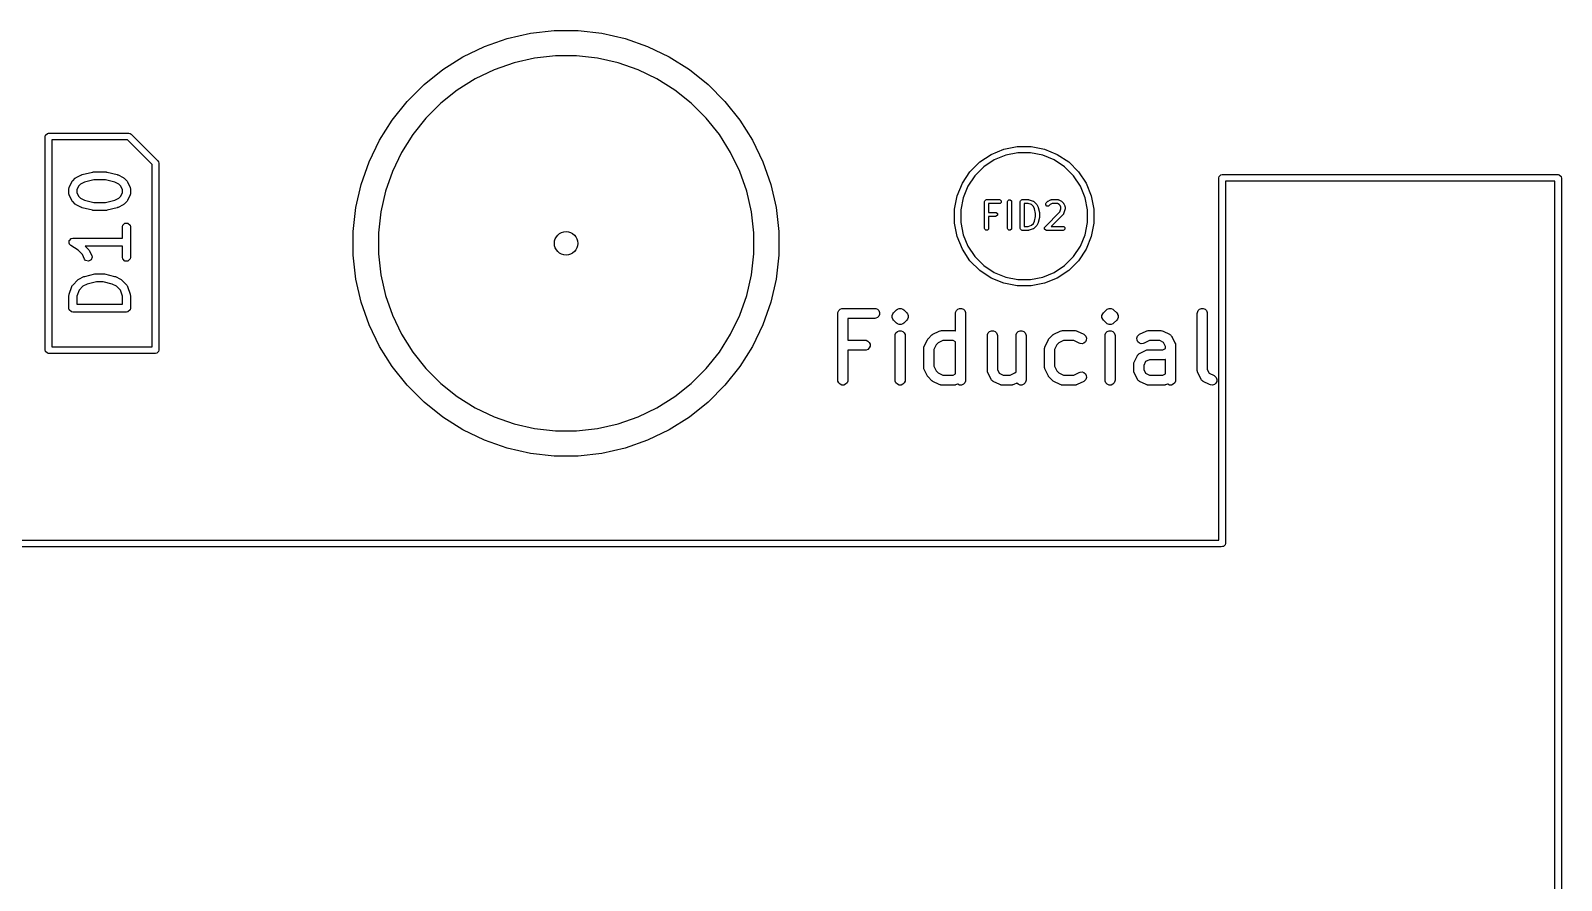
# Model space of a CAD drawing. Extents: x 3.96 to 7.48, y -4.88 to -2.96.
# Drawn here: x 6.573 to 7.475, y -3.473 to -2.972 of the extents above; entities that cross this region are included whole.
import ezdxf

# ---------------------------------------------------------------- set-up
doc = ezdxf.new("R2010")
doc.units = 0
doc.header["$MEASUREMENT"] = 0
doc.layers.add('BLACK', color=7, linetype='CONTINUOUS')

msp = doc.modelspace()

# ---------------------------------------------------------------- linework, layer by layer
at = {"layer": 'BLACK', "linetype": 'CONTINUOUS'}
for p, q in [((6.84061, -2.98148), (6.8539, -2.97683)), ((6.8539, -2.97683), (6.86764, -2.97369)), ((6.86764, -2.97369), (6.88163, -2.97211)), ((6.88163, -2.97211), (6.89572, -2.97211)), ((6.89572, -2.97211), (6.90971, -2.97369)), ((6.90971, -2.97369), (6.92345, -2.97683)), ((6.92345, -2.97683), (6.93674, -2.98148)), ((6.82792, -2.98759), (6.84061, -2.98148)), ((6.93674, -2.98148), (6.94943, -2.98759)), ((6.80498, -3.00386), (6.81599, -2.99508)), ((6.81599, -2.99508), (6.82792, -2.98759)), ((6.84628, -2.99517), (6.83509, -3.00056)), ((6.85801, -2.99107), (6.84628, -2.99517)), ((6.87012, -2.98831), (6.85801, -2.99107)), ((6.88246, -2.98692), (6.87012, -2.98831)), ((6.89489, -2.98692), (6.88246, -2.98692)), ((6.90723, -2.98831), (6.89489, -2.98692)), ((6.91934, -2.99107), (6.90723, -2.98831)), ((6.93107, -2.99517), (6.91934, -2.99107)), ((6.94226, -3.00056), (6.93107, -2.99517)), ((6.94943, -2.98759), (6.96136, -2.99508)), ((6.96136, -2.99508), (6.97237, -3.00386)), ((6.79502, -3.01382), (6.80498, -3.00386)), ((6.83509, -3.00056), (6.82457, -3.00717)), ((6.95278, -3.00717), (6.94226, -3.00056)), ((6.97237, -3.00386), (6.98233, -3.01382)), ((6.82457, -3.00717), (6.81486, -3.01492)), ((6.96249, -3.01492), (6.95278, -3.00717)), ((6.78624, -3.02484), (6.79502, -3.01382)), ((6.81486, -3.01492), (6.80608, -3.0237)), ((6.97127, -3.0237), (6.96249, -3.01492)), ((6.98233, -3.01382), (6.99111, -3.02484)), ((6.77875, -3.03676), (6.78624, -3.02484)), ((6.80608, -3.0237), (6.79833, -3.03341)), ((6.97902, -3.03341), (6.97127, -3.0237)), ((6.99111, -3.02484), (6.9986, -3.03676)), ((6.58175, -3.03452), (6.5819, -3.03377)), ((6.58175, -3.16051), (6.58175, -3.03452)), ((6.5819, -3.03377), (6.58296, -3.03271)), ((6.58296, -3.03271), (6.58371, -3.03256)), ((6.58371, -3.03256), (6.63096, -3.03256)), ((6.58568, -3.03649), (6.58568, -3.15854)), ((6.63014, -3.03649), (6.58568, -3.03649)), ((6.64474, -3.05109), (6.63014, -3.03649)), ((6.63096, -3.03256), (6.63171, -3.03271)), ((6.63171, -3.03271), (6.63235, -3.03313)), ((6.63235, -3.03313), (6.6481, -3.04888)), ((6.77264, -3.04945), (6.77875, -3.03676)), ((6.79833, -3.03341), (6.79172, -3.04393)), ((6.98563, -3.04393), (6.97902, -3.03341)), ((6.9986, -3.03676), (7.00471, -3.04945)), ((7.14667, -3.04196), (7.15462, -3.04038)), ((7.15462, -3.04038), (7.16273, -3.04038)), ((7.16273, -3.04038), (7.17067, -3.04196)), ((6.6481, -3.04888), (6.64853, -3.04952)), ((6.76798, -3.06275), (6.77264, -3.04945)), ((6.79172, -3.04393), (6.78633, -3.05513)), ((6.99102, -3.05513), (6.98563, -3.04393)), ((7.00471, -3.04945), (7.00937, -3.06275)), ((7.13245, -3.04956), (7.13919, -3.04506)), ((7.14096, -3.04837), (7.13483, -3.05247)), ((7.13919, -3.04506), (7.14667, -3.04196)), ((7.14777, -3.04555), (7.14096, -3.04837)), ((7.15499, -3.04412), (7.14777, -3.04555)), ((7.16236, -3.04412), (7.15499, -3.04412)), ((7.16958, -3.04555), (7.16236, -3.04412)), ((7.17639, -3.04837), (7.16958, -3.04555)), ((7.17067, -3.04196), (7.17816, -3.04506)), ((7.18252, -3.05247), (7.17639, -3.04837)), ((7.17816, -3.04506), (7.1849, -3.04956)), ((6.59998, -3.05866), (6.60298, -3.05716)), ((6.60298, -3.05716), (6.60323, -3.05709)), ((6.60323, -3.05709), (6.60347, -3.05698)), ((6.60347, -3.05698), (6.60946, -3.05548)), ((6.60946, -3.05548), (6.60975, -3.05547)), ((6.60975, -3.05547), (6.61004, -3.05541)), ((6.61004, -3.05541), (6.61754, -3.05541)), ((6.61754, -3.05541), (6.61782, -3.05547)), ((6.61782, -3.05547), (6.61811, -3.05548)), ((6.61811, -3.05548), (6.62411, -3.05698)), ((6.62411, -3.05698), (6.62434, -3.05709)), ((6.62434, -3.05709), (6.62459, -3.05716)), ((6.62459, -3.05716), (6.62759, -3.05866)), ((6.64474, -3.15854), (6.64474, -3.05109)), ((6.64853, -3.04952), (6.64853, -3.04952)), ((6.64853, -3.04952), (6.64867, -3.05027)), ((6.64867, -3.05027), (6.64867, -3.16051)), ((6.78633, -3.05513), (6.78223, -3.06685)), ((6.99512, -3.06685), (6.99102, -3.05513)), ((7.12222, -3.06203), (7.12672, -3.05529)), ((7.12962, -3.05767), (7.12553, -3.0638)), ((7.12672, -3.05529), (7.13245, -3.04956)), ((7.13483, -3.05247), (7.12962, -3.05767)), ((7.18773, -3.05767), (7.18252, -3.05247)), ((7.1849, -3.04956), (7.19063, -3.05529)), ((7.19182, -3.0638), (7.18773, -3.05767)), ((7.19063, -3.05529), (7.19513, -3.06203)), ((7.27335, -3.05893), (7.2735, -3.05818)), ((7.2735, -3.05811), (7.27457, -3.05705)), ((7.2735, -3.05818), (7.2735, -3.05811)), ((7.27457, -3.05705), (7.27532, -3.0569)), ((7.27532, -3.0569), (7.47332, -3.0569)), ((7.47332, -3.0569), (7.47407, -3.05705)), ((7.47407, -3.05705), (7.47514, -3.05811)), ((7.47514, -3.05811), (7.47514, -3.05837)), ((7.47514, -3.05837), (7.47529, -3.05912)), ((6.59568, -3.0651), (6.59578, -3.06474)), ((6.5957, -3.06515), (6.59568, -3.0651)), ((6.59568, -3.06527), (6.5957, -3.06515)), ((6.59568, -3.06827), (6.59568, -3.06527)), ((6.59578, -3.06474), (6.59586, -3.06437)), ((6.59586, -3.06437), (6.5959, -3.06433)), ((6.5959, -3.06433), (6.59593, -3.06421)), ((6.59593, -3.06421), (6.59743, -3.06121)), ((6.59743, -3.06121), (6.59766, -3.06092)), ((6.59766, -3.06092), (6.59787, -3.0606)), ((6.59787, -3.0606), (6.59937, -3.0591)), ((6.59937, -3.0591), (6.59968, -3.05889)), ((6.59968, -3.05889), (6.59998, -3.05866)), ((6.60148, -3.06367), (6.6004, -3.06583)), ((6.6004, -3.06583), (6.6004, -3.06771)), ((6.60244, -3.06271), (6.60148, -3.06367)), ((6.60486, -3.0615), (6.60244, -3.06271)), ((6.61033, -3.06013), (6.60486, -3.0615)), ((6.61725, -3.06013), (6.61033, -3.06013)), ((6.62271, -3.0615), (6.61725, -3.06013)), ((6.62514, -3.06271), (6.62271, -3.0615)), ((6.62609, -3.06367), (6.62514, -3.06271)), ((6.62717, -3.06583), (6.62609, -3.06367)), ((6.62717, -3.06771), (6.62717, -3.06583)), ((6.62759, -3.05866), (6.62789, -3.05889)), ((6.62789, -3.05889), (6.62821, -3.0591)), ((6.62821, -3.0591), (6.62971, -3.0606)), ((6.62971, -3.0606), (6.62992, -3.06092)), ((6.62992, -3.06092), (6.63015, -3.06121)), ((6.63015, -3.06121), (6.63165, -3.06421)), ((6.63165, -3.06421), (6.63168, -3.06433)), ((6.63168, -3.06433), (6.63172, -3.06437)), ((6.63172, -3.06437), (6.63179, -3.06474)), ((6.63179, -3.06474), (6.63189, -3.0651)), ((6.63189, -3.0651), (6.63187, -3.06515)), ((6.63187, -3.06515), (6.6319, -3.06527)), ((6.6319, -3.06527), (6.6319, -3.06827)), ((6.76485, -3.07648), (6.76798, -3.06275)), ((6.78223, -3.06685), (6.77947, -3.07896)), ((6.99788, -3.07896), (6.99512, -3.06685)), ((7.00937, -3.06275), (7.0125, -3.07648)), ((7.11912, -3.06952), (7.12222, -3.06203)), ((7.12553, -3.0638), (7.12271, -3.07061)), ((7.19464, -3.07061), (7.19182, -3.0638)), ((7.19513, -3.06203), (7.19823, -3.06952)), ((7.27335, -3.27252), (7.27335, -3.05893)), ((7.47135, -3.06084), (7.27729, -3.06084)), ((7.27729, -3.06084), (7.27729, -3.27449)), ((7.47135, -4.41228), (7.47135, -3.06084)), ((7.47529, -3.05912), (7.47529, -4.41425)), ((6.5957, -3.06839), (6.59568, -3.06827)), ((6.59568, -3.06844), (6.5957, -3.06839)), ((6.59578, -3.0688), (6.59568, -3.06844)), ((6.59586, -3.06917), (6.59578, -3.0688)), ((6.5959, -3.06921), (6.59586, -3.06917)), ((6.59593, -3.06933), (6.5959, -3.06921)), ((6.59743, -3.07233), (6.59593, -3.06933)), ((6.59766, -3.07263), (6.59743, -3.07233)), ((6.59787, -3.07294), (6.59766, -3.07263)), ((6.59937, -3.07444), (6.59787, -3.07294)), ((6.59968, -3.07465), (6.59937, -3.07444)), ((6.59998, -3.07488), (6.59968, -3.07465)), ((6.60298, -3.07638), (6.59998, -3.07488)), ((6.6004, -3.06771), (6.60148, -3.06987)), ((6.60148, -3.06987), (6.60244, -3.07083)), ((6.60244, -3.07083), (6.60486, -3.07204)), ((6.60323, -3.07645), (6.60298, -3.07638)), ((6.60347, -3.07656), (6.60323, -3.07645)), ((6.60486, -3.07204), (6.61033, -3.07341)), ((6.61033, -3.07341), (6.61725, -3.07341)), ((6.61725, -3.07341), (6.62271, -3.07204)), ((6.62271, -3.07204), (6.62514, -3.07083)), ((6.62434, -3.07645), (6.62411, -3.07656)), ((6.62459, -3.07638), (6.62434, -3.07645)), ((6.62759, -3.07488), (6.62459, -3.07638)), ((6.62514, -3.07083), (6.62609, -3.06987)), ((6.62609, -3.06987), (6.62717, -3.06771)), ((6.62789, -3.07465), (6.62759, -3.07488)), ((6.62821, -3.07444), (6.62789, -3.07465)), ((6.62971, -3.07294), (6.62821, -3.07444)), ((6.62992, -3.07263), (6.62971, -3.07294)), ((6.63015, -3.07233), (6.62992, -3.07263)), ((6.63165, -3.06933), (6.63015, -3.07233)), ((6.63168, -3.06921), (6.63165, -3.06933)), ((6.63172, -3.06917), (6.63168, -3.06921)), ((6.63179, -3.0688), (6.63172, -3.06917)), ((6.63189, -3.06844), (6.63179, -3.0688)), ((6.6319, -3.06827), (6.63187, -3.06839)), ((6.63187, -3.06839), (6.63189, -3.06844)), ((6.76327, -3.09047), (6.76485, -3.07648)), ((7.0125, -3.07648), (7.01408, -3.09047)), ((7.11754, -3.07746), (7.11912, -3.06952)), ((7.12271, -3.07061), (7.12127, -3.07783)), ((7.13537, -3.07293), (7.13546, -3.07248)), ((7.13537, -3.08868), (7.13537, -3.07293)), ((7.13546, -3.07248), (7.1361, -3.07184)), ((7.1361, -3.07184), (7.13655, -3.07175)), ((7.13655, -3.07175), (7.14405, -3.07175)), ((7.14405, -3.07411), (7.13773, -3.07411)), ((7.13773, -3.07411), (7.13773, -3.07925)), ((7.14405, -3.07175), (7.1445, -3.07184)), ((7.1445, -3.07402), (7.14405, -3.07411)), ((7.1445, -3.07184), (7.14514, -3.07248)), ((7.14514, -3.07338), (7.1445, -3.07402)), ((7.14514, -3.07248), (7.14514, -3.07338)), ((7.14887, -3.07293), (7.14896, -3.07248)), ((7.14887, -3.08868), (7.14887, -3.07293)), ((7.14896, -3.07248), (7.1496, -3.07184)), ((7.1496, -3.07184), (7.1505, -3.07184)), ((7.1505, -3.07184), (7.15114, -3.07248)), ((7.15114, -3.07248), (7.15123, -3.07293)), ((7.15123, -3.07293), (7.15123, -3.08868)), ((7.15637, -3.07293), (7.15646, -3.07248)), ((7.15637, -3.08868), (7.15637, -3.07293)), ((7.15646, -3.07248), (7.1571, -3.07184)), ((7.1571, -3.07184), (7.15755, -3.07175)), ((7.15755, -3.07175), (7.1613, -3.07175)), ((7.16111, -3.07411), (7.15873, -3.07411)), ((7.15873, -3.07411), (7.15873, -3.0875)), ((7.16291, -3.07471), (7.16111, -3.07411)), ((7.1613, -3.07175), (7.16149, -3.07179)), ((7.16149, -3.07179), (7.16167, -3.07181)), ((7.16167, -3.07181), (7.16392, -3.07256)), ((7.16408, -3.07588), (7.16291, -3.07471)), ((7.16392, -3.07256), (7.16397, -3.07259)), ((7.16397, -3.07259), (7.164, -3.07259)), ((7.164, -3.07259), (7.16416, -3.0727)), ((7.16468, -3.07709), (7.16408, -3.07588)), ((7.16416, -3.0727), (7.16432, -3.07279)), ((7.16432, -3.07279), (7.16434, -3.07281)), ((7.16434, -3.07281), (7.16438, -3.07285)), ((7.16438, -3.07285), (7.16588, -3.07435)), ((7.16588, -3.07435), (7.16599, -3.0745)), ((7.16599, -3.0745), (7.16611, -3.07465)), ((7.16611, -3.07465), (7.16686, -3.07615)), ((7.16686, -3.07615), (7.16689, -3.07628)), ((7.16689, -3.07628), (7.16694, -3.07639)), ((7.16694, -3.07639), (7.16769, -3.07939)), ((7.17146, -3.07398), (7.17171, -3.0736)), ((7.17146, -3.07488), (7.17146, -3.07398)), ((7.1721, -3.07552), (7.17146, -3.07488)), ((7.17171, -3.0736), (7.17246, -3.07285)), ((7.173, -3.07552), (7.1721, -3.07552)), ((7.17246, -3.07285), (7.17262, -3.07274)), ((7.17262, -3.07274), (7.17277, -3.07262)), ((7.17277, -3.07262), (7.17427, -3.07187)), ((7.17338, -3.07527), (7.173, -3.07552)), ((7.174, -3.07465), (7.17338, -3.07527)), ((7.17508, -3.07411), (7.174, -3.07465)), ((7.17427, -3.07187), (7.17433, -3.07186)), ((7.17433, -3.07186), (7.17435, -3.07184)), ((7.17435, -3.07184), (7.17453, -3.0718)), ((7.17453, -3.0718), (7.17471, -3.07175)), ((7.17471, -3.07175), (7.17474, -3.07176)), ((7.17474, -3.07176), (7.1748, -3.07175)), ((7.1748, -3.07175), (7.17855, -3.07175)), ((7.17827, -3.07411), (7.17508, -3.07411)), ((7.17935, -3.07465), (7.17827, -3.07411)), ((7.17855, -3.07175), (7.17861, -3.07176)), ((7.17861, -3.07176), (7.17863, -3.07175)), ((7.17863, -3.07175), (7.17881, -3.0718)), ((7.17881, -3.0718), (7.179, -3.07184)), ((7.179, -3.07184), (7.17902, -3.07186)), ((7.17902, -3.07186), (7.17908, -3.07187)), ((7.17908, -3.07187), (7.18058, -3.07262)), ((7.17983, -3.07513), (7.17935, -3.07465)), ((7.18037, -3.07621), (7.17983, -3.07513)), ((7.18037, -3.07724), (7.18037, -3.07621)), ((7.18058, -3.07262), (7.18072, -3.07274)), ((7.18072, -3.07274), (7.18088, -3.07285)), ((7.18088, -3.07285), (7.18163, -3.0736)), ((7.18163, -3.0736), (7.18174, -3.07375)), ((7.18174, -3.07375), (7.18185, -3.0739)), ((7.18185, -3.0739), (7.1826, -3.0754)), ((7.1826, -3.0754), (7.18262, -3.07546)), ((7.18262, -3.07546), (7.18264, -3.07548)), ((7.18264, -3.07548), (7.18268, -3.07566)), ((7.18268, -3.07566), (7.18273, -3.07585)), ((7.18273, -3.07585), (7.18272, -3.07587)), ((7.18272, -3.07587), (7.18273, -3.07593)), ((7.18273, -3.07593), (7.18273, -3.07743)), ((7.19608, -3.07783), (7.19464, -3.07061)), ((7.19823, -3.06952), (7.19981, -3.07746)), ((6.60946, -3.07806), (6.60347, -3.07656)), ((6.60975, -3.07808), (6.60946, -3.07806)), ((6.61004, -3.07813), (6.60975, -3.07808)), ((6.61754, -3.07813), (6.61004, -3.07813)), ((6.61782, -3.07808), (6.61754, -3.07813)), ((6.61811, -3.07806), (6.61782, -3.07808)), ((6.62411, -3.07656), (6.61811, -3.07806)), ((6.77947, -3.07896), (6.77807, -3.09131)), ((6.99927, -3.09131), (6.99788, -3.07896)), ((7.11754, -3.07783), (7.11754, -3.07746)), ((7.11754, -3.08557), (7.11754, -3.07783)), ((7.12127, -3.07783), (7.12127, -3.0852)), ((7.12127, -3.0852), (7.12271, -3.09243)), ((7.13773, -3.07925), (7.1418, -3.07925)), ((7.1418, -3.08161), (7.13773, -3.08161)), ((7.13773, -3.08161), (7.13773, -3.08868)), ((7.1418, -3.07925), (7.14225, -3.07934)), ((7.14225, -3.08152), (7.1418, -3.08161)), ((7.14225, -3.07934), (7.14289, -3.07998)), ((7.14289, -3.08088), (7.14225, -3.08152)), ((7.14289, -3.07998), (7.14289, -3.08088)), ((7.16408, -3.08573), (7.16468, -3.08452)), ((7.16537, -3.07983), (7.16468, -3.07709)), ((7.16468, -3.08452), (7.16537, -3.08178)), ((7.16537, -3.08178), (7.16537, -3.07983)), ((7.16686, -3.08546), (7.16611, -3.08696)), ((7.16689, -3.08533), (7.16686, -3.08546)), ((7.16694, -3.08522), (7.16689, -3.08533)), ((7.16769, -3.08222), (7.16694, -3.08522)), ((7.16769, -3.07939), (7.1677, -3.07954)), ((7.1677, -3.08207), (7.16769, -3.08222)), ((7.1677, -3.07954), (7.16773, -3.07968)), ((7.16773, -3.08193), (7.1677, -3.08207)), ((7.16773, -3.07968), (7.16773, -3.08193)), ((7.17096, -3.08784), (7.17976, -3.07904)), ((7.18163, -3.08052), (7.17465, -3.0875)), ((7.17976, -3.07904), (7.18037, -3.07724)), ((7.18167, -3.08047), (7.18163, -3.08052)), ((7.18169, -3.08045), (7.18167, -3.08047)), ((7.18178, -3.08029), (7.18169, -3.08045)), ((7.18189, -3.08013), (7.18178, -3.08029)), ((7.18192, -3.08005), (7.18189, -3.08011)), ((7.18189, -3.08011), (7.18189, -3.08013)), ((7.18267, -3.0778), (7.18192, -3.08005)), ((7.18269, -3.07762), (7.18267, -3.0778)), ((7.18273, -3.07743), (7.18269, -3.07762)), ((7.19464, -3.09243), (7.19608, -3.0852)), ((7.19608, -3.0852), (7.19608, -3.07783)), ((7.19981, -3.07746), (7.19981, -3.08557)), ((6.59714, -3.09458), (6.59804, -3.0944)), ((6.59804, -3.0944), (6.62717, -3.0944)), ((6.62717, -3.08777), (6.62735, -3.08686)), ((6.62717, -3.0944), (6.62717, -3.08777)), ((6.62735, -3.08686), (6.62863, -3.08559)), ((6.62863, -3.08559), (6.63044, -3.08559)), ((6.63044, -3.08559), (6.63172, -3.08686)), ((6.63172, -3.08686), (6.6319, -3.08777)), ((6.6319, -3.08777), (6.6319, -3.10577)), ((6.76327, -3.09131), (6.76327, -3.09047)), ((6.76327, -3.10456), (6.76327, -3.09131)), ((6.77807, -3.09131), (6.77807, -3.10373)), ((6.99927, -3.10373), (6.99927, -3.09131)), ((7.01408, -3.09047), (7.01408, -3.10456)), ((7.11912, -3.09352), (7.11754, -3.08557)), ((7.12222, -3.101), (7.11912, -3.09352)), ((7.12271, -3.09243), (7.12553, -3.09923)), ((7.13546, -3.08913), (7.13537, -3.08868)), ((7.1361, -3.08977), (7.13546, -3.08913)), ((7.137, -3.08977), (7.1361, -3.08977)), ((7.13764, -3.08913), (7.137, -3.08977)), ((7.13773, -3.08868), (7.13764, -3.08913)), ((7.14896, -3.08913), (7.14887, -3.08868)), ((7.1496, -3.08977), (7.14896, -3.08913)), ((7.1505, -3.08977), (7.1496, -3.08977)), ((7.15114, -3.08913), (7.1505, -3.08977)), ((7.15123, -3.08868), (7.15114, -3.08913)), ((7.15646, -3.08913), (7.15637, -3.08868)), ((7.1571, -3.08977), (7.15646, -3.08913)), ((7.15646, -3.08913), (7.15646, -3.08913)), ((7.15755, -3.08986), (7.1571, -3.08977)), ((7.1613, -3.08986), (7.15755, -3.08986)), ((7.15873, -3.0875), (7.16111, -3.0875)), ((7.16111, -3.0875), (7.16291, -3.0869)), ((7.16149, -3.08982), (7.1613, -3.08986)), ((7.16167, -3.0898), (7.16149, -3.08982)), ((7.16392, -3.08905), (7.16167, -3.0898)), ((7.16291, -3.0869), (7.16408, -3.08573)), ((7.16397, -3.08902), (7.16392, -3.08905)), ((7.164, -3.08902), (7.16397, -3.08902)), ((7.16416, -3.08892), (7.164, -3.08902)), ((7.16432, -3.08882), (7.16416, -3.08892)), ((7.16434, -3.0888), (7.16432, -3.08882)), ((7.16438, -3.08876), (7.16434, -3.0888)), ((7.16588, -3.08726), (7.16438, -3.08876)), ((7.16599, -3.08711), (7.16588, -3.08726)), ((7.16611, -3.08696), (7.16599, -3.08711)), ((7.17071, -3.08823), (7.17096, -3.08784)), ((7.17071, -3.08913), (7.17071, -3.08823)), ((7.17071, -3.08823), (7.17071, -3.08823)), ((7.17135, -3.08977), (7.17071, -3.08913)), ((7.1718, -3.08986), (7.17135, -3.08977)), ((7.18155, -3.08986), (7.1718, -3.08986)), ((7.17465, -3.0875), (7.18155, -3.0875)), ((7.18155, -3.0875), (7.182, -3.08759)), ((7.182, -3.08977), (7.18155, -3.08986)), ((7.182, -3.08759), (7.18264, -3.08823)), ((7.18264, -3.08913), (7.182, -3.08977)), ((7.18264, -3.08823), (7.18264, -3.08913)), ((7.19182, -3.09923), (7.19464, -3.09243)), ((7.19823, -3.09352), (7.19513, -3.101)), ((7.19981, -3.08557), (7.19823, -3.09352)), ((6.59572, -3.09631), (6.59586, -3.09611)), ((6.59586, -3.09698), (6.59572, -3.09631)), ((6.59586, -3.09586), (6.59634, -3.09538)), ((6.59586, -3.09611), (6.59586, -3.09586)), ((6.59586, -3.09767), (6.59586, -3.09698)), ((6.59603, -3.09784), (6.59586, -3.09767)), ((6.59608, -3.09808), (6.59603, -3.09784)), ((6.59673, -3.09873), (6.59608, -3.09808)), ((6.59634, -3.09538), (6.59672, -3.0948)), ((6.59672, -3.0948), (6.59696, -3.09476)), ((6.60103, -3.1016), (6.59673, -3.09873)), ((6.59696, -3.09476), (6.59714, -3.09458)), ((6.6036, -3.10417), (6.60103, -3.1016)), ((6.62717, -3.09913), (6.60524, -3.09913)), ((6.60524, -3.09913), (6.60721, -3.1011)), ((6.60721, -3.1011), (6.60742, -3.10141)), ((6.60742, -3.10141), (6.60765, -3.10171)), ((6.60765, -3.10171), (6.60915, -3.10471)), ((6.62717, -3.10577), (6.62717, -3.09913)), ((7.12672, -3.10774), (7.12222, -3.101)), ((7.12553, -3.09923), (7.12962, -3.10536)), ((7.18773, -3.10536), (7.19182, -3.09923)), ((7.19513, -3.101), (7.19063, -3.10774)), ((6.60493, -3.10682), (6.6036, -3.10417)), ((6.60549, -3.10755), (6.60493, -3.10682)), ((6.60721, -3.10812), (6.60549, -3.10755)), ((6.60882, -3.10731), (6.60721, -3.10812)), ((6.60939, -3.1056), (6.60882, -3.10731)), ((6.60915, -3.10471), (6.60939, -3.1056)), ((6.62735, -3.10667), (6.62717, -3.10577)), ((6.62863, -3.10795), (6.62735, -3.10667)), ((6.63044, -3.10795), (6.62863, -3.10795)), ((6.63172, -3.10667), (6.63044, -3.10795)), ((6.6319, -3.10577), (6.63172, -3.10667)), ((6.76485, -3.11856), (6.76327, -3.10456)), ((6.77807, -3.10373), (6.77947, -3.11607)), ((6.99788, -3.11607), (6.99927, -3.10373)), ((7.01408, -3.10456), (7.0125, -3.11856)), ((7.13245, -3.11347), (7.12672, -3.10774)), ((7.12962, -3.10536), (7.13483, -3.11057)), ((7.13483, -3.11057), (7.14096, -3.11466)), ((7.17639, -3.11466), (7.18252, -3.11057)), ((7.18252, -3.11057), (7.18773, -3.10536)), ((7.19063, -3.10774), (7.1849, -3.11347)), ((6.59787, -3.12209), (6.60087, -3.11909)), ((6.60087, -3.11909), (6.60118, -3.11888)), ((6.60118, -3.11888), (6.60148, -3.11865)), ((6.60148, -3.11865), (6.60448, -3.11715)), ((6.60636, -3.12149), (6.60394, -3.12271)), ((6.60448, -3.11715), (6.60473, -3.11708)), ((6.60473, -3.11708), (6.60497, -3.11697)), ((6.60497, -3.11697), (6.61096, -3.11547)), ((6.61183, -3.12013), (6.60636, -3.12149)), ((6.61096, -3.11547), (6.61125, -3.11546)), ((6.61125, -3.11546), (6.61154, -3.1154)), ((6.61154, -3.1154), (6.61604, -3.1154)), ((6.61575, -3.12013), (6.61183, -3.12013)), ((6.62121, -3.12149), (6.61575, -3.12013)), ((6.61604, -3.1154), (6.61632, -3.11546)), ((6.61632, -3.11546), (6.61661, -3.11547)), ((6.61661, -3.11547), (6.62261, -3.11697)), ((6.62364, -3.12271), (6.62121, -3.12149)), ((6.62261, -3.11697), (6.62284, -3.11708)), ((6.62284, -3.11708), (6.62309, -3.11715)), ((6.62309, -3.11715), (6.62609, -3.11865)), ((6.62609, -3.11865), (6.62639, -3.11888)), ((6.62639, -3.11888), (6.62671, -3.11909)), ((6.62671, -3.11909), (6.62971, -3.12209)), ((6.76798, -3.13229), (6.76485, -3.11856)), ((6.77947, -3.11607), (6.78223, -3.12818)), ((6.99512, -3.12818), (6.99788, -3.11607)), ((7.0125, -3.11856), (7.00937, -3.13229)), ((7.13919, -3.11797), (7.13245, -3.11347)), ((7.14667, -3.12108), (7.13919, -3.11797)), ((7.14096, -3.11466), (7.14777, -3.11748)), ((7.15462, -3.12266), (7.14667, -3.12108)), ((7.14777, -3.11748), (7.15499, -3.11892)), ((7.15499, -3.11892), (7.16236, -3.11892)), ((7.16236, -3.11892), (7.16958, -3.11748)), ((7.17067, -3.12108), (7.16273, -3.12266)), ((7.16958, -3.11748), (7.17639, -3.11466)), ((7.17816, -3.11797), (7.17067, -3.12108)), ((7.1849, -3.11347), (7.17816, -3.11797)), ((6.59568, -3.12826), (6.59575, -3.12789)), ((6.59568, -3.13576), (6.59568, -3.12826)), ((6.59575, -3.12789), (6.5958, -3.12752)), ((6.5958, -3.12752), (6.5973, -3.12302)), ((6.5973, -3.12302), (6.59736, -3.12291)), ((6.59736, -3.12286), (6.59757, -3.12254)), ((6.59736, -3.12291), (6.59736, -3.12286)), ((6.59757, -3.12254), (6.59775, -3.12222)), ((6.59775, -3.12222), (6.5978, -3.12219)), ((6.5978, -3.12219), (6.59787, -3.12209)), ((6.6016, -3.12504), (6.6004, -3.12865)), ((6.6004, -3.12865), (6.6004, -3.1334)), ((6.60394, -3.12271), (6.6016, -3.12504)), ((6.62597, -3.12504), (6.62364, -3.12271)), ((6.62717, -3.12865), (6.62597, -3.12504)), ((6.62717, -3.1334), (6.62717, -3.12865)), ((6.62971, -3.12209), (6.62977, -3.12219)), ((6.62977, -3.12219), (6.62982, -3.12222)), ((6.62982, -3.12222), (6.63001, -3.12254)), ((6.63001, -3.12254), (6.63022, -3.12286)), ((6.63022, -3.12286), (6.63022, -3.12291)), ((6.63022, -3.12291), (6.63028, -3.12302)), ((6.63028, -3.12302), (6.63178, -3.12752)), ((6.63178, -3.12752), (6.63182, -3.12789)), ((6.63182, -3.12789), (6.6319, -3.12826)), ((6.6319, -3.12826), (6.6319, -3.13576)), ((6.78223, -3.12818), (6.78633, -3.13991)), ((6.99102, -3.13991), (6.99512, -3.12818)), ((7.16273, -3.12266), (7.15462, -3.12266)), ((6.59586, -3.13667), (6.59568, -3.13576)), ((6.59714, -3.13794), (6.59586, -3.13667)), ((6.59804, -3.13812), (6.59714, -3.13794)), ((6.62954, -3.13812), (6.59804, -3.13812)), ((6.6004, -3.1334), (6.62717, -3.1334)), ((6.63044, -3.13794), (6.62954, -3.13812)), ((6.63172, -3.13667), (6.63044, -3.13794)), ((6.6319, -3.13576), (6.63172, -3.13667)), ((6.77264, -3.14558), (6.76798, -3.13229)), ((7.00937, -3.13229), (7.00471, -3.14558)), ((7.04886, -3.13879), (7.04892, -3.13822)), ((7.04886, -3.17816), (7.04886, -3.13879)), ((7.04892, -3.13822), (7.04936, -3.13715)), ((7.04936, -3.13715), (7.05017, -3.13634)), ((7.05017, -3.13634), (7.05124, -3.1359)), ((7.05124, -3.1359), (7.05181, -3.13584)), ((7.05181, -3.13584), (7.07056, -3.13584)), ((7.07056, -3.13584), (7.07114, -3.1359)), ((7.07114, -3.1359), (7.0722, -3.13634)), ((7.0722, -3.13634), (7.07302, -3.13715)), ((7.07302, -3.13715), (7.07346, -3.13822)), ((7.07346, -3.13937), (7.07302, -3.14043)), ((7.07346, -3.13822), (7.07346, -3.13937)), ((7.08079, -3.14009), (7.08123, -3.13903)), ((7.08123, -3.13903), (7.0816, -3.13858)), ((7.0816, -3.13858), (7.08347, -3.13671)), ((7.08347, -3.13671), (7.08392, -3.13634)), ((7.08392, -3.13634), (7.08498, -3.1359)), ((7.08498, -3.1359), (7.08613, -3.1359)), ((7.08613, -3.1359), (7.08613, -3.1359)), ((7.08613, -3.1359), (7.0872, -3.13634)), ((7.0872, -3.13634), (7.08765, -3.13671)), ((7.08765, -3.13671), (7.08952, -3.13858)), ((7.08952, -3.13858), (7.08989, -3.13903)), ((7.08989, -3.13903), (7.09003, -3.13937)), ((7.09003, -3.13937), (7.09033, -3.14009)), ((7.11823, -3.13879), (7.11828, -3.13822)), ((7.11823, -3.14908), (7.11823, -3.13879)), ((7.11828, -3.13822), (7.11872, -3.13715)), ((7.11872, -3.13715), (7.11954, -3.13634)), ((7.11954, -3.13634), (7.1206, -3.1359)), ((7.1206, -3.1359), (7.12176, -3.1359)), ((7.12176, -3.1359), (7.12282, -3.13634)), ((7.12282, -3.13634), (7.12363, -3.13715)), ((7.12363, -3.13715), (7.12408, -3.13822)), ((7.12408, -3.13822), (7.12413, -3.13879)), ((7.12413, -3.13879), (7.12413, -3.17816)), ((7.20452, -3.14009), (7.20496, -3.13903)), ((7.20496, -3.13903), (7.20533, -3.13858)), ((7.20533, -3.13858), (7.20721, -3.13671)), ((7.20721, -3.13671), (7.20765, -3.13634)), ((7.20765, -3.13634), (7.20872, -3.1359)), ((7.20872, -3.1359), (7.20987, -3.1359)), ((7.20987, -3.1359), (7.20987, -3.1359)), ((7.20987, -3.1359), (7.21093, -3.13634)), ((7.21093, -3.13634), (7.21138, -3.13671)), ((7.21138, -3.13671), (7.21326, -3.13858)), ((7.21326, -3.13858), (7.21362, -3.13903)), ((7.21362, -3.13903), (7.21376, -3.13937)), ((7.21376, -3.13937), (7.21406, -3.14009)), ((7.26071, -3.13879), (7.26077, -3.13822)), ((7.26071, -3.17254), (7.26071, -3.13879)), ((7.26077, -3.13822), (7.26121, -3.13715)), ((7.26121, -3.13715), (7.26202, -3.13634)), ((7.26202, -3.13634), (7.26309, -3.1359)), ((7.26309, -3.1359), (7.26424, -3.1359)), ((7.26424, -3.1359), (7.2653, -3.13634)), ((7.2653, -3.13634), (7.26612, -3.13715)), ((7.26612, -3.13715), (7.26656, -3.13822)), ((7.26656, -3.13822), (7.26661, -3.13879)), ((7.26661, -3.13879), (7.26661, -3.17184)), ((6.77875, -3.15827), (6.77264, -3.14558)), ((6.78633, -3.13991), (6.79172, -3.1511)), ((6.98563, -3.1511), (6.99102, -3.13991)), ((7.00471, -3.14558), (6.9986, -3.15827)), ((7.07056, -3.14175), (7.05477, -3.14175)), ((7.05477, -3.14175), (7.05477, -3.15459)), ((7.07114, -3.14169), (7.07056, -3.14175)), ((7.0722, -3.14125), (7.07114, -3.14169)), ((7.07302, -3.14043), (7.0722, -3.14125)), ((7.08079, -3.14124), (7.08079, -3.14009)), ((7.08123, -3.14231), (7.08079, -3.14124)), ((7.0816, -3.14276), (7.08123, -3.14231)), ((7.08347, -3.14463), (7.0816, -3.14276)), ((7.08392, -3.145), (7.08347, -3.14463)), ((7.08498, -3.14544), (7.08392, -3.145)), ((7.08613, -3.14544), (7.08498, -3.14544)), ((7.08498, -3.14544), (7.08498, -3.14544)), ((7.08613, -3.14544), (7.08613, -3.14544)), ((7.0872, -3.145), (7.08613, -3.14544)), ((7.08765, -3.14463), (7.0872, -3.145)), ((7.08952, -3.14276), (7.08765, -3.14463)), ((7.08989, -3.14231), (7.08952, -3.14276)), ((7.09033, -3.14124), (7.08989, -3.14231)), ((7.09033, -3.14009), (7.09033, -3.14124)), ((7.20452, -3.14124), (7.20452, -3.14009)), ((7.20496, -3.14231), (7.20452, -3.14124)), ((7.20533, -3.14276), (7.20496, -3.14231)), ((7.20721, -3.14463), (7.20533, -3.14276)), ((7.20765, -3.145), (7.20721, -3.14463)), ((7.20872, -3.14544), (7.20765, -3.145)), ((7.20987, -3.14544), (7.20872, -3.14544)), ((7.20872, -3.14544), (7.20872, -3.14544)), ((7.21093, -3.145), (7.20987, -3.14544)), ((7.20987, -3.14544), (7.20987, -3.14544)), ((7.21138, -3.14463), (7.21093, -3.145)), ((7.21326, -3.14276), (7.21138, -3.14463)), ((7.21362, -3.14231), (7.21326, -3.14276)), ((7.21406, -3.14124), (7.21362, -3.14231)), ((7.21406, -3.14009), (7.21406, -3.14124)), ((6.79172, -3.1511), (6.79833, -3.16162)), ((6.97902, -3.16162), (6.98563, -3.1511)), ((7.05477, -3.15459), (7.06494, -3.15459)), ((7.06494, -3.15459), (7.06551, -3.15464)), ((7.06551, -3.15464), (7.06658, -3.15509)), ((7.06658, -3.15509), (7.06739, -3.1559)), ((7.06739, -3.1559), (7.06783, -3.15696)), ((7.06783, -3.15696), (7.06783, -3.15812)), ((7.08261, -3.15192), (7.08266, -3.15134)), ((7.08261, -3.17816), (7.08261, -3.15192)), ((7.08266, -3.15134), (7.0831, -3.15028)), ((7.0831, -3.15028), (7.08392, -3.14946)), ((7.08392, -3.14946), (7.08498, -3.14902)), ((7.08498, -3.14902), (7.08613, -3.14902)), ((7.08613, -3.14902), (7.0872, -3.14946)), ((7.0872, -3.14946), (7.08801, -3.15028)), ((7.08801, -3.15028), (7.08845, -3.15134)), ((7.08845, -3.15134), (7.08851, -3.15192)), ((7.08851, -3.15192), (7.08851, -3.17816)), ((7.09979, -3.1581), (7.10167, -3.15435)), ((7.10167, -3.15435), (7.10182, -3.1541)), ((7.10182, -3.1541), (7.10185, -3.15403)), ((7.10185, -3.15403), (7.10192, -3.15394)), ((7.10192, -3.15394), (7.10197, -3.15386)), ((7.10197, -3.15386), (7.10203, -3.1538)), ((7.10203, -3.1538), (7.10222, -3.15358)), ((7.10222, -3.15358), (7.10409, -3.1517)), ((7.10409, -3.1517), (7.10432, -3.15152)), ((7.10432, -3.15152), (7.10437, -3.15146)), ((7.10437, -3.15146), (7.10446, -3.1514)), ((7.10446, -3.1514), (7.10454, -3.15134)), ((7.10454, -3.15134), (7.10461, -3.15131)), ((7.10461, -3.15131), (7.10486, -3.15115)), ((7.10486, -3.15115), (7.10861, -3.14928)), ((7.10673, -3.15742), (7.10538, -3.16011)), ((7.10793, -3.15622), (7.10673, -3.15742)), ((7.11063, -3.15487), (7.10793, -3.15622)), ((7.10861, -3.14928), (7.10915, -3.14907)), ((7.10915, -3.14907), (7.10926, -3.14906)), ((7.10926, -3.14906), (7.10935, -3.14902)), ((7.10935, -3.14902), (7.10993, -3.14896)), ((7.10993, -3.14896), (7.11743, -3.14896)), ((7.11673, -3.15487), (7.11063, -3.15487)), ((7.11823, -3.15562), (7.11673, -3.15487)), ((7.11743, -3.14896), (7.11801, -3.14902)), ((7.11801, -3.14902), (7.1181, -3.14906)), ((7.1181, -3.14906), (7.11821, -3.14907)), ((7.11821, -3.14907), (7.11823, -3.14908)), ((7.11823, -3.17446), (7.11823, -3.15562)), ((7.13697, -3.15192), (7.13703, -3.15134)), ((7.13697, -3.17254), (7.13697, -3.15192)), ((7.13703, -3.15134), (7.13747, -3.15028)), ((7.13747, -3.15028), (7.13829, -3.14946)), ((7.13829, -3.14946), (7.13935, -3.14902)), ((7.13935, -3.14902), (7.1405, -3.14902)), ((7.1405, -3.14902), (7.14157, -3.14946)), ((7.14157, -3.14946), (7.14238, -3.15028)), ((7.14238, -3.15028), (7.14282, -3.15134)), ((7.14282, -3.15134), (7.14288, -3.15192)), ((7.14288, -3.15192), (7.14288, -3.17184)), ((7.15385, -3.15192), (7.1539, -3.15134)), ((7.15385, -3.17319), (7.15385, -3.15192)), ((7.1539, -3.15134), (7.15434, -3.15028)), ((7.15434, -3.15028), (7.15516, -3.14946)), ((7.15516, -3.14946), (7.15622, -3.14902)), ((7.15622, -3.14902), (7.15738, -3.14902)), ((7.15738, -3.14902), (7.15844, -3.14946)), ((7.15844, -3.14946), (7.15926, -3.15028)), ((7.15926, -3.15028), (7.1597, -3.15134)), ((7.1597, -3.15134), (7.15975, -3.15192)), ((7.15975, -3.15192), (7.15975, -3.17816)), ((7.17103, -3.1581), (7.17291, -3.15435)), ((7.17291, -3.15435), (7.17306, -3.1541)), ((7.17306, -3.1541), (7.17309, -3.15403)), ((7.17309, -3.15403), (7.17316, -3.15394)), ((7.17316, -3.15394), (7.17322, -3.15386)), ((7.17322, -3.15386), (7.17327, -3.1538)), ((7.17327, -3.1538), (7.17346, -3.15358)), ((7.17346, -3.15358), (7.17533, -3.1517)), ((7.17533, -3.1517), (7.17556, -3.15152)), ((7.17556, -3.15152), (7.17561, -3.15146)), ((7.17561, -3.15146), (7.1757, -3.1514)), ((7.1757, -3.1514), (7.17578, -3.15134)), ((7.17578, -3.15134), (7.17585, -3.15131)), ((7.17585, -3.15131), (7.1761, -3.15115)), ((7.1761, -3.15115), (7.17985, -3.14928)), ((7.17797, -3.15742), (7.17663, -3.16011)), ((7.17917, -3.15622), (7.17797, -3.15742)), ((7.18187, -3.15487), (7.17917, -3.15622)), ((7.17985, -3.14928), (7.18039, -3.14907)), ((7.18039, -3.14907), (7.1805, -3.14906)), ((7.1805, -3.14906), (7.1806, -3.14902)), ((7.1806, -3.14902), (7.18117, -3.14896)), ((7.18117, -3.14896), (7.18867, -3.14896)), ((7.18797, -3.15487), (7.18187, -3.15487)), ((7.1911, -3.15643), (7.18797, -3.15487)), ((7.18867, -3.14896), (7.18925, -3.14902)), ((7.18925, -3.14902), (7.18935, -3.14906)), ((7.18935, -3.14906), (7.18945, -3.14907)), ((7.18945, -3.14907), (7.18999, -3.14928)), ((7.18999, -3.14928), (7.19374, -3.15115)), ((7.19164, -3.15664), (7.1911, -3.15643)), ((7.19279, -3.15672), (7.19164, -3.15664)), ((7.19388, -3.15636), (7.19279, -3.15672)), ((7.19374, -3.15115), (7.19423, -3.15146)), ((7.19475, -3.1556), (7.19388, -3.15636)), ((7.19423, -3.15146), (7.19499, -3.15233)), ((7.19527, -3.15457), (7.19475, -3.1556)), ((7.19499, -3.15233), (7.19535, -3.15342)), ((7.19535, -3.15342), (7.19527, -3.15457)), ((7.20634, -3.15192), (7.2064, -3.15134)), ((7.20634, -3.17816), (7.20634, -3.15192)), ((7.2064, -3.15134), (7.20684, -3.15028)), ((7.20684, -3.15028), (7.20765, -3.14946)), ((7.20765, -3.14946), (7.20872, -3.14902)), ((7.20872, -3.14902), (7.20987, -3.14902)), ((7.20987, -3.14902), (7.21093, -3.14946)), ((7.21093, -3.14946), (7.21175, -3.15028)), ((7.21175, -3.15028), (7.21219, -3.15134)), ((7.21219, -3.15134), (7.21225, -3.15192)), ((7.21225, -3.15192), (7.21225, -3.17816)), ((7.22511, -3.15342), (7.22548, -3.15233)), ((7.22519, -3.15457), (7.22511, -3.15342)), ((7.22571, -3.1556), (7.22519, -3.15457)), ((7.22548, -3.15233), (7.22623, -3.15146)), ((7.22658, -3.15636), (7.22571, -3.1556)), ((7.22623, -3.15146), (7.22672, -3.15115)), ((7.22767, -3.15672), (7.22658, -3.15636)), ((7.22672, -3.15115), (7.23047, -3.14928)), ((7.22882, -3.15664), (7.22767, -3.15672)), ((7.22936, -3.15643), (7.22882, -3.15664)), ((7.23249, -3.15487), (7.22936, -3.15643)), ((7.23047, -3.14928), (7.23101, -3.14907)), ((7.23101, -3.14907), (7.23112, -3.14906)), ((7.23112, -3.14906), (7.23121, -3.14902)), ((7.23121, -3.14902), (7.23179, -3.14896)), ((7.23179, -3.14896), (7.23929, -3.14896)), ((7.23859, -3.15487), (7.23249, -3.15487)), ((7.24084, -3.15599), (7.23859, -3.15487)), ((7.23929, -3.14896), (7.23987, -3.14902)), ((7.23987, -3.14902), (7.23996, -3.14906)), ((7.23996, -3.14906), (7.24007, -3.14907)), ((7.24007, -3.14907), (7.24061, -3.14928)), ((7.24061, -3.14928), (7.24436, -3.15115)), ((7.24196, -3.15824), (7.24084, -3.15599)), ((7.24436, -3.15115), (7.24446, -3.15121)), ((7.24446, -3.15121), (7.2445, -3.15123)), ((7.2445, -3.15123), (7.24456, -3.15128)), ((7.24456, -3.15128), (7.24485, -3.15146)), ((7.24485, -3.15146), (7.24509, -3.15174)), ((7.24509, -3.15174), (7.24537, -3.15198)), ((7.24537, -3.15198), (7.24556, -3.15227)), ((7.24556, -3.15227), (7.2456, -3.15233)), ((7.2456, -3.15233), (7.24562, -3.15237)), ((7.24562, -3.15237), (7.24568, -3.15247)), ((7.24568, -3.15247), (7.24756, -3.15622)), ((7.24756, -3.15622), (7.24776, -3.15676)), ((7.24776, -3.15676), (7.24777, -3.15687)), ((7.24777, -3.15687), (7.24781, -3.15696)), ((7.24781, -3.15696), (7.24787, -3.15754)), ((7.24787, -3.15754), (7.24787, -3.17816)), ((6.5819, -3.16126), (6.58175, -3.16051)), ((6.58296, -3.16233), (6.5819, -3.16126)), ((6.58371, -3.16248), (6.58296, -3.16233)), ((6.64671, -3.16248), (6.58371, -3.16248)), ((6.58568, -3.15854), (6.64474, -3.15854)), ((6.64746, -3.16233), (6.64671, -3.16248)), ((6.64853, -3.16126), (6.64746, -3.16233)), ((6.64867, -3.16051), (6.64853, -3.16126)), ((6.78624, -3.1702), (6.77875, -3.15827)), ((6.79833, -3.16162), (6.80608, -3.17133)), ((6.97127, -3.17133), (6.97902, -3.16162)), ((6.9986, -3.15827), (6.99111, -3.1702)), ((7.06494, -3.16049), (7.05477, -3.16049)), ((7.05477, -3.16049), (7.05477, -3.17816)), ((7.06551, -3.16044), (7.06494, -3.16049)), ((7.06658, -3.16), (7.06551, -3.16044)), ((7.06739, -3.15918), (7.06658, -3.16)), ((7.06783, -3.15812), (7.06739, -3.15918)), ((7.09948, -3.15942), (7.09954, -3.15884)), ((7.09948, -3.17066), (7.09948, -3.15942)), ((7.09954, -3.15884), (7.09958, -3.15874)), ((7.09958, -3.15864), (7.09979, -3.1581)), ((7.09958, -3.15874), (7.09958, -3.15864)), ((7.10538, -3.16011), (7.10538, -3.16997)), ((7.17072, -3.15942), (7.17078, -3.15884)), ((7.17072, -3.17066), (7.17072, -3.15942)), ((7.17078, -3.15884), (7.17082, -3.15874)), ((7.17082, -3.15874), (7.17083, -3.15864)), ((7.17083, -3.15864), (7.17103, -3.1581)), ((7.17663, -3.16011), (7.17663, -3.16997)), ((7.22353, -3.16747), (7.2254, -3.16372)), ((7.2254, -3.16372), (7.22546, -3.16362)), ((7.22546, -3.16362), (7.22548, -3.16358)), ((7.22548, -3.16358), (7.22552, -3.16352)), ((7.22552, -3.16352), (7.22571, -3.16323)), ((7.22571, -3.16323), (7.22599, -3.16299)), ((7.22599, -3.16299), (7.22623, -3.16271)), ((7.22623, -3.16271), (7.22652, -3.16252)), ((7.22652, -3.16252), (7.22658, -3.16247)), ((7.22658, -3.16247), (7.22662, -3.16246)), ((7.22662, -3.16246), (7.22672, -3.1624)), ((7.22672, -3.1624), (7.23047, -3.16052)), ((7.23249, -3.16612), (7.23024, -3.16724)), ((7.23047, -3.16052), (7.23101, -3.16032)), ((7.23101, -3.16032), (7.23112, -3.16031)), ((7.23112, -3.16031), (7.23121, -3.16027)), ((7.23121, -3.16027), (7.23179, -3.16021)), ((7.23179, -3.16021), (7.24047, -3.16021)), ((7.24116, -3.16612), (7.23249, -3.16612)), ((7.24047, -3.16021), (7.24196, -3.15947)), ((7.24174, -3.16606), (7.24116, -3.16612)), ((7.24184, -3.16602), (7.24174, -3.16606)), ((7.24194, -3.16601), (7.24184, -3.16602)), ((7.24196, -3.16601), (7.24194, -3.16601)), ((7.24196, -3.15947), (7.24196, -3.15824)), ((7.24196, -3.17446), (7.24196, -3.16601)), ((6.79502, -3.18121), (6.78624, -3.1702)), ((6.80608, -3.17133), (6.81486, -3.18011)), ((6.96249, -3.18011), (6.97127, -3.17133)), ((6.99111, -3.1702), (6.98233, -3.18121)), ((7.09954, -3.17124), (7.09948, -3.17066)), ((7.09958, -3.17134), (7.09954, -3.17124)), ((7.09958, -3.17144), (7.09958, -3.17134)), ((7.09979, -3.17198), (7.09958, -3.17144)), ((7.10167, -3.17573), (7.09979, -3.17198)), ((7.10182, -3.17598), (7.10167, -3.17573)), ((7.10538, -3.16997), (7.10673, -3.17266)), ((7.10673, -3.17266), (7.10793, -3.17386)), ((7.10793, -3.17386), (7.11063, -3.17521)), ((7.11063, -3.17521), (7.11673, -3.17521)), ((7.11673, -3.17521), (7.11823, -3.17446)), ((7.13703, -3.17311), (7.13697, -3.17254)), ((7.13707, -3.17321), (7.13703, -3.17311)), ((7.13708, -3.17332), (7.13707, -3.17321)), ((7.13729, -3.17386), (7.13708, -3.17332)), ((7.13916, -3.17761), (7.13729, -3.17386)), ((7.14288, -3.17184), (7.144, -3.17409)), ((7.144, -3.17409), (7.14625, -3.17521)), ((7.14625, -3.17521), (7.15048, -3.17521)), ((7.15048, -3.17521), (7.15318, -3.17386)), ((7.15318, -3.17386), (7.15385, -3.17319)), ((7.17078, -3.17124), (7.17072, -3.17066)), ((7.17082, -3.17134), (7.17078, -3.17124)), ((7.17083, -3.17144), (7.17082, -3.17134)), ((7.17103, -3.17198), (7.17083, -3.17144)), ((7.17291, -3.17573), (7.17103, -3.17198)), ((7.17306, -3.17598), (7.17291, -3.17573)), ((7.17663, -3.16997), (7.17797, -3.17266)), ((7.17797, -3.17266), (7.17917, -3.17386)), ((7.17917, -3.17386), (7.18187, -3.17521)), ((7.18187, -3.17521), (7.18797, -3.17521)), ((7.18797, -3.17521), (7.1911, -3.17365)), ((7.1911, -3.17365), (7.19164, -3.17344)), ((7.19164, -3.17344), (7.19279, -3.17336)), ((7.19279, -3.17336), (7.19388, -3.17372)), ((7.19388, -3.17372), (7.19475, -3.17448)), ((7.19475, -3.17448), (7.19527, -3.17551)), ((7.19527, -3.17551), (7.19535, -3.17666)), ((7.22321, -3.16879), (7.22327, -3.16821)), ((7.22321, -3.17254), (7.22321, -3.16879)), ((7.22327, -3.17311), (7.22321, -3.17254)), ((7.22327, -3.16821), (7.22331, -3.16812)), ((7.22331, -3.17321), (7.22327, -3.17311)), ((7.22331, -3.16812), (7.22332, -3.16801)), ((7.22332, -3.17332), (7.22331, -3.17321)), ((7.22332, -3.16801), (7.22353, -3.16747)), ((7.22353, -3.17386), (7.22332, -3.17332)), ((7.2254, -3.17761), (7.22353, -3.17386)), ((7.23024, -3.16724), (7.22912, -3.16949)), ((7.22912, -3.16949), (7.22912, -3.17184)), ((7.22912, -3.17184), (7.23024, -3.17409)), ((7.23024, -3.17409), (7.23249, -3.17521)), ((7.23249, -3.17521), (7.24047, -3.17521)), ((7.24047, -3.17521), (7.24196, -3.17446)), ((7.26077, -3.17311), (7.26071, -3.17254)), ((7.26081, -3.17321), (7.26077, -3.17311)), ((7.26081, -3.17332), (7.26081, -3.17321)), ((7.26102, -3.17386), (7.26081, -3.17332)), ((7.2629, -3.17761), (7.26102, -3.17386)), ((7.26661, -3.17184), (7.26774, -3.17409)), ((7.26774, -3.17409), (7.27061, -3.17552)), ((7.27061, -3.17552), (7.2711, -3.17583)), ((6.80498, -3.19117), (6.79502, -3.18121)), ((6.81486, -3.18011), (6.82457, -3.18786)), ((6.95278, -3.18786), (6.96249, -3.18011)), ((6.98233, -3.18121), (6.97237, -3.19117)), ((7.04892, -3.17874), (7.04886, -3.17816)), ((7.04936, -3.1798), (7.04892, -3.17874)), ((7.05017, -3.18062), (7.04936, -3.1798)), ((7.05124, -3.18106), (7.05017, -3.18062)), ((7.05239, -3.18106), (7.05124, -3.18106)), ((7.05345, -3.18062), (7.05239, -3.18106)), ((7.05427, -3.1798), (7.05345, -3.18062)), ((7.05471, -3.17874), (7.05427, -3.1798)), ((7.05477, -3.17816), (7.05471, -3.17874)), ((7.08266, -3.17874), (7.08261, -3.17816)), ((7.0831, -3.1798), (7.08266, -3.17874)), ((7.08392, -3.18062), (7.0831, -3.1798)), ((7.08498, -3.18106), (7.08392, -3.18062)), ((7.08613, -3.18106), (7.08498, -3.18106)), ((7.0872, -3.18062), (7.08613, -3.18106)), ((7.08801, -3.1798), (7.0872, -3.18062)), ((7.08845, -3.17874), (7.08801, -3.1798)), ((7.08851, -3.17816), (7.08845, -3.17874)), ((7.10185, -3.17605), (7.10182, -3.17598)), ((7.10192, -3.17614), (7.10185, -3.17605)), ((7.10197, -3.17622), (7.10192, -3.17614)), ((7.10203, -3.17628), (7.10197, -3.17622)), ((7.10222, -3.1765), (7.10203, -3.17628)), ((7.10409, -3.17838), (7.10222, -3.1765)), ((7.10432, -3.17856), (7.10409, -3.17838)), ((7.10437, -3.17862), (7.10432, -3.17856)), ((7.10446, -3.17868), (7.10437, -3.17862)), ((7.10454, -3.17874), (7.10446, -3.17868)), ((7.10461, -3.17877), (7.10454, -3.17874)), ((7.10486, -3.17893), (7.10461, -3.17877)), ((7.10861, -3.1808), (7.10486, -3.17893)), ((7.10915, -3.18101), (7.10861, -3.1808)), ((7.10926, -3.18102), (7.10915, -3.18101)), ((7.10935, -3.18106), (7.10926, -3.18102)), ((7.10993, -3.18112), (7.10935, -3.18106)), ((7.11743, -3.18112), (7.10993, -3.18112)), ((7.11801, -3.18106), (7.11743, -3.18112)), ((7.1181, -3.18102), (7.11801, -3.18106)), ((7.11821, -3.18101), (7.1181, -3.18102)), ((7.11875, -3.1808), (7.11821, -3.18101)), ((7.1194, -3.18048), (7.11875, -3.1808)), ((7.11954, -3.18062), (7.1194, -3.18048)), ((7.1206, -3.18106), (7.11954, -3.18062)), ((7.12176, -3.18106), (7.1206, -3.18106)), ((7.12282, -3.18062), (7.12176, -3.18106)), ((7.12363, -3.1798), (7.12282, -3.18062)), ((7.12408, -3.17874), (7.12363, -3.1798)), ((7.12413, -3.17816), (7.12408, -3.17874)), ((7.13922, -3.17771), (7.13916, -3.17761)), ((7.13924, -3.17775), (7.13922, -3.17771)), ((7.13929, -3.17781), (7.13924, -3.17775)), ((7.13947, -3.1781), (7.13929, -3.17781)), ((7.13975, -3.17834), (7.13947, -3.1781)), ((7.13999, -3.17862), (7.13975, -3.17834)), ((7.14028, -3.1788), (7.13999, -3.17862)), ((7.14034, -3.17885), (7.14028, -3.1788)), ((7.14039, -3.17887), (7.14034, -3.17885)), ((7.14048, -3.17893), (7.14039, -3.17887)), ((7.14423, -3.1808), (7.14048, -3.17893)), ((7.14477, -3.18101), (7.14423, -3.1808)), ((7.14488, -3.18102), (7.14477, -3.18101)), ((7.14498, -3.18106), (7.14488, -3.18102)), ((7.14555, -3.18112), (7.14498, -3.18106)), ((7.15118, -3.18112), (7.14555, -3.18112)), ((7.15175, -3.18106), (7.15118, -3.18112)), ((7.15185, -3.18102), (7.15175, -3.18106)), ((7.15196, -3.18101), (7.15185, -3.18102)), ((7.1525, -3.1808), (7.15196, -3.18101)), ((7.1544, -3.17985), (7.1525, -3.1808)), ((7.15516, -3.18062), (7.1544, -3.17985)), ((7.15622, -3.18106), (7.15516, -3.18062)), ((7.15738, -3.18106), (7.15622, -3.18106)), ((7.15844, -3.18062), (7.15738, -3.18106)), ((7.15926, -3.1798), (7.15844, -3.18062)), ((7.1597, -3.17874), (7.15926, -3.1798)), ((7.15975, -3.17816), (7.1597, -3.17874)), ((7.17309, -3.17605), (7.17306, -3.17598)), ((7.17316, -3.17614), (7.17309, -3.17605)), ((7.17322, -3.17622), (7.17316, -3.17614)), ((7.17327, -3.17628), (7.17322, -3.17622)), ((7.17346, -3.1765), (7.17327, -3.17628)), ((7.17533, -3.17838), (7.17346, -3.1765)), ((7.17556, -3.17856), (7.17533, -3.17838)), ((7.17561, -3.17862), (7.17556, -3.17856)), ((7.1757, -3.17868), (7.17561, -3.17862)), ((7.17578, -3.17874), (7.1757, -3.17868)), ((7.17585, -3.17877), (7.17578, -3.17874)), ((7.1761, -3.17893), (7.17585, -3.17877)), ((7.17985, -3.1808), (7.1761, -3.17893)), ((7.18039, -3.18101), (7.17985, -3.1808)), ((7.1805, -3.18102), (7.18039, -3.18101)), ((7.1806, -3.18106), (7.1805, -3.18102)), ((7.18117, -3.18112), (7.1806, -3.18106)), ((7.18867, -3.18112), (7.18117, -3.18112)), ((7.18925, -3.18106), (7.18867, -3.18112)), ((7.18935, -3.18102), (7.18925, -3.18106)), ((7.18945, -3.18101), (7.18935, -3.18102)), ((7.18999, -3.1808), (7.18945, -3.18101)), ((7.19374, -3.17893), (7.18999, -3.1808)), ((7.19423, -3.17862), (7.19374, -3.17893)), ((7.19499, -3.17775), (7.19423, -3.17862)), ((7.19535, -3.17666), (7.19499, -3.17775)), ((7.2064, -3.17874), (7.20634, -3.17816)), ((7.20684, -3.1798), (7.2064, -3.17874)), ((7.20765, -3.18062), (7.20684, -3.1798)), ((7.20872, -3.18106), (7.20765, -3.18062)), ((7.20987, -3.18106), (7.20872, -3.18106)), ((7.21093, -3.18062), (7.20987, -3.18106)), ((7.21175, -3.1798), (7.21093, -3.18062)), ((7.21219, -3.17874), (7.21175, -3.1798)), ((7.21225, -3.17816), (7.21219, -3.17874)), ((7.22546, -3.17771), (7.2254, -3.17761)), ((7.22548, -3.17775), (7.22546, -3.17771)), ((7.22552, -3.17781), (7.22548, -3.17775)), ((7.22571, -3.1781), (7.22552, -3.17781)), ((7.22599, -3.17834), (7.22571, -3.1781)), ((7.22623, -3.17862), (7.22599, -3.17834)), ((7.22652, -3.1788), (7.22623, -3.17862)), ((7.22658, -3.17885), (7.22652, -3.1788)), ((7.22662, -3.17887), (7.22658, -3.17885)), ((7.22672, -3.17893), (7.22662, -3.17887)), ((7.23047, -3.1808), (7.22672, -3.17893)), ((7.23101, -3.18101), (7.23047, -3.1808)), ((7.23112, -3.18102), (7.23101, -3.18101)), ((7.23121, -3.18106), (7.23112, -3.18102)), ((7.23179, -3.18112), (7.23121, -3.18106)), ((7.24116, -3.18112), (7.23179, -3.18112)), ((7.24174, -3.18106), (7.24116, -3.18112)), ((7.24184, -3.18102), (7.24174, -3.18106)), ((7.24194, -3.18101), (7.24184, -3.18102)), ((7.24248, -3.1808), (7.24194, -3.18101)), ((7.24313, -3.18048), (7.24248, -3.1808)), ((7.24327, -3.18062), (7.24313, -3.18048)), ((7.24434, -3.18106), (7.24327, -3.18062)), ((7.24549, -3.18106), (7.24434, -3.18106)), ((7.24655, -3.18062), (7.24549, -3.18106)), ((7.24737, -3.1798), (7.24655, -3.18062)), ((7.24781, -3.17874), (7.24737, -3.1798)), ((7.24787, -3.17816), (7.24781, -3.17874)), ((7.26296, -3.17771), (7.2629, -3.17761)), ((7.26297, -3.17775), (7.26296, -3.17771)), ((7.26302, -3.17781), (7.26297, -3.17775)), ((7.2632, -3.1781), (7.26302, -3.17781)), ((7.26348, -3.17834), (7.2632, -3.1781)), ((7.26373, -3.17862), (7.26348, -3.17834)), ((7.26402, -3.1788), (7.26373, -3.17862)), ((7.26407, -3.17885), (7.26402, -3.1788)), ((7.26412, -3.17887), (7.26407, -3.17885)), ((7.26422, -3.17893), (7.26412, -3.17887)), ((7.26797, -3.1808), (7.26422, -3.17893)), ((7.26851, -3.18101), (7.26797, -3.1808)), ((7.26966, -3.18109), (7.26851, -3.18101)), ((7.27075, -3.18073), (7.26966, -3.18109)), ((7.27162, -3.17997), (7.27075, -3.18073)), ((7.2711, -3.17583), (7.27185, -3.1767)), ((7.27213, -3.17894), (7.27162, -3.17997)), ((7.27185, -3.1767), (7.27222, -3.17779)), ((7.27222, -3.17779), (7.27213, -3.17894)), ((6.81599, -3.19995), (6.80498, -3.19117)), ((6.82457, -3.18786), (6.83509, -3.19447)), ((6.94226, -3.19447), (6.95278, -3.18786)), ((6.97237, -3.19117), (6.96136, -3.19995)), ((6.82792, -3.20744), (6.81599, -3.19995)), ((6.83509, -3.19447), (6.84628, -3.19986)), ((6.84628, -3.19986), (6.85801, -3.20396)), ((6.91934, -3.20396), (6.93107, -3.19986)), ((6.93107, -3.19986), (6.94226, -3.19447)), ((6.96136, -3.19995), (6.94943, -3.20744)), ((6.84061, -3.21356), (6.82792, -3.20744)), ((6.85801, -3.20396), (6.87012, -3.20673)), ((6.87012, -3.20673), (6.88246, -3.20812)), ((6.88246, -3.20812), (6.89489, -3.20812)), ((6.89489, -3.20812), (6.90723, -3.20673)), ((6.90723, -3.20673), (6.91934, -3.20396)), ((6.94943, -3.20744), (6.93674, -3.21356)), ((6.8539, -3.21821), (6.84061, -3.21356)), ((6.86764, -3.22134), (6.8539, -3.21821)), ((6.92345, -3.21821), (6.90971, -3.22134)), ((6.93674, -3.21356), (6.92345, -3.21821)), ((6.88163, -3.22292), (6.86764, -3.22134)), ((6.89572, -3.22292), (6.88163, -3.22292)), ((6.90971, -3.22134), (6.89572, -3.22292)), ((6.07732, -3.2724), (7.24232, -3.2724)), ((7.24232, -3.2724), (7.24291, -3.27252)), ((7.24291, -3.27252), (7.27335, -3.27252)), ((7.27729, -3.27449), (7.27714, -3.27524)), ((7.24173, -3.27634), (6.07732, -3.27634)), ((7.24232, -3.27645), (7.24173, -3.27634)), ((7.27482, -3.27645), (7.24232, -3.27645)), ((7.27557, -3.2763), (7.27482, -3.27645)), ((7.27607, -3.2763), (7.27557, -3.2763)), ((7.27714, -3.27524), (7.27607, -3.2763))]:
    msp.add_line(p, q, dxfattribs=at)
at = {"layer": 'BLACK'}
msp.add_circle((6.88867, -3.09752), 0.00689, dxfattribs=at)
msp.add_circle((6.88867, -3.09752), 0.00689, dxfattribs=at)

doc.saveas('drawing.dxf')
